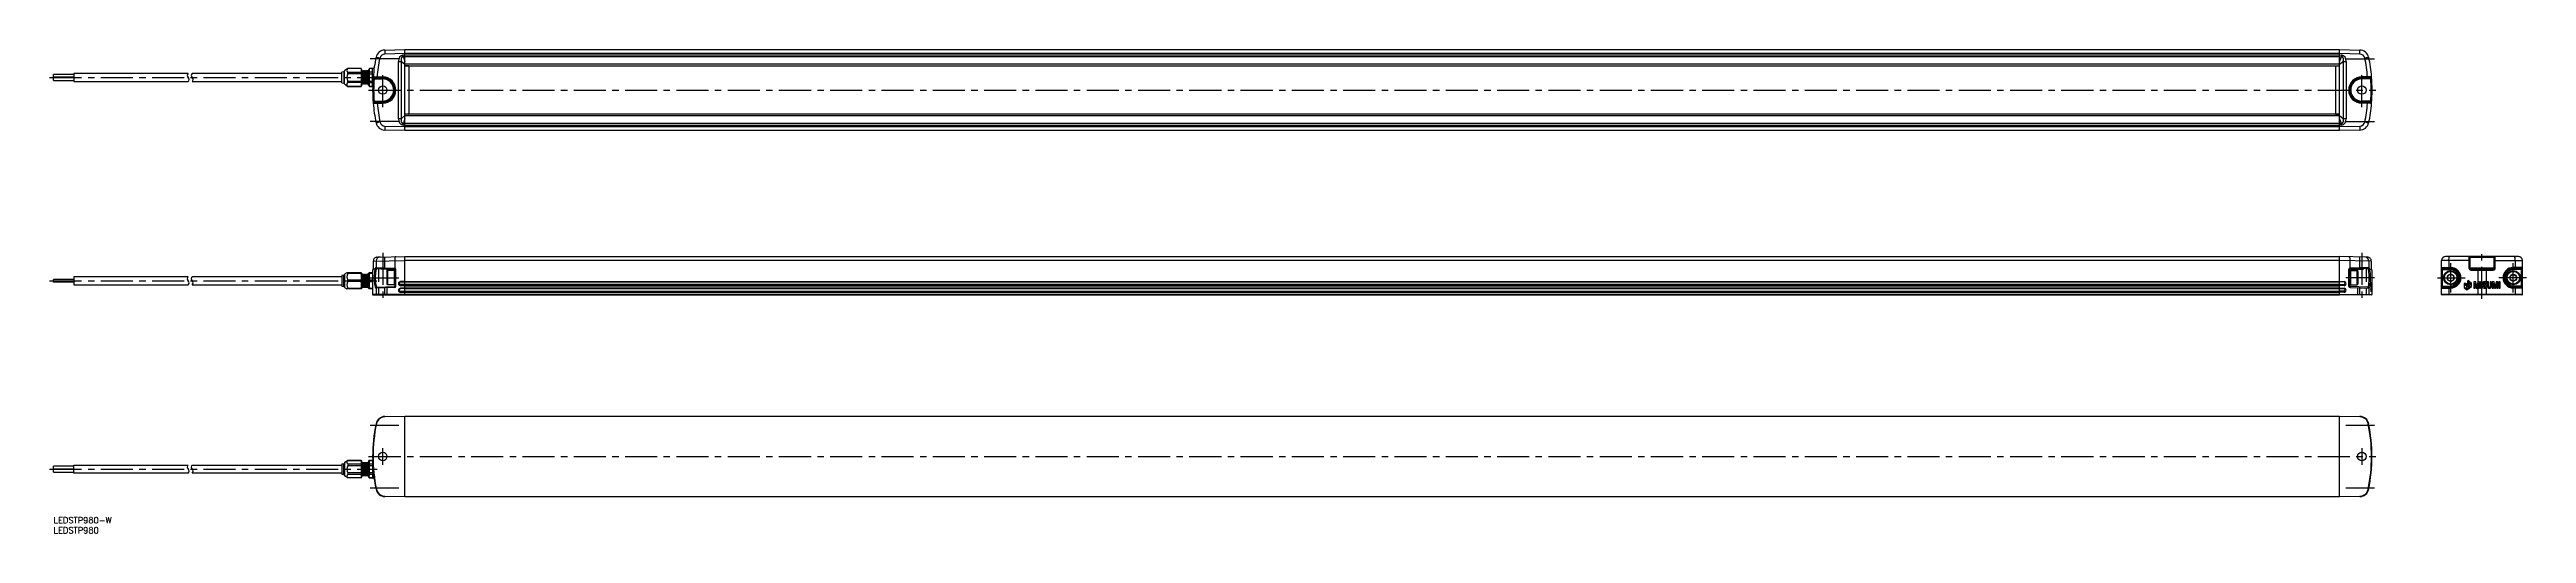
# Model space of a CAD drawing. Extents: x -2 to 1225, y -8 to 231.
import ezdxf

# ---------------------------------------------------------------- set-up
doc = ezdxf.new("R2010")
doc.units = 0
doc.header["$LTSCALE"] = 0.5
doc.linetypes.add('CENTER', pattern=[50.8, 31.75, -6.35, 6.35, -6.35])
doc.linetypes.add('DASHED', pattern=[19.05, 12.7, -6.35])
for name, color, linetype in [('MSM_CENTER', 1, 'CENTER'), ('MSM_CONTINUOUS', 7, 'CONTINUOUS'), ('MSM_DASHED', 4, 'DASHED'), ('MSM_NARROW', 5, 'CONTINUOUS'), ('MSM_PART_NUMBER', 7, 'CONTINUOUS')]:
    doc.layers.add(name, color=color, linetype=linetype)
doc.styles.get("Standard").update_dxf_attribs({"font": 'txt.shx', "height": 3, "bigfont": 'bigfont.shx'})

# ---------------------------------------------------------------- blocks, each defined once
blk = doc.blocks.new('*U32')
at = {"layer": 'MSM_PART_NUMBER'}
blk.add_text('LEDSTP980-W', height=3, dxfattribs=at).set_placement((0, -3))
blk = doc.blocks.new('*U33')
at = {"layer": 'MSM_PART_NUMBER'}
blk.add_text('LEDSTP980', height=3, dxfattribs=at).set_placement((0, -8))

msp = doc.modelspace()

# ---------------------------------------------------------------- linework, layer by layer
at = {"layer": 'MSM_CENTER', "color": 1, "linetype": 'CENTER'}
for p, q in [((171, 226.7), (156.8, 226.7)), ((1135, 226.7), (1149.3, 226.7)), ((-2, 217.4), (160.3, 217.4)), ((156, 211.2), (1150, 211.2)), ((163, 202.7), (163, 219.7)), ((1143, 202.7), (1143, 219.7)), ((171, 195.7), (156.8, 195.7)), ((1135, 195.7), (1149.3, 195.7)), ((163, 130.7), (163, 107.9)), ((1143, 130.7), (1143, 107.9)), ((1187, 111.1), (1187, 125.6)), ((1202.5, 107.9), (1202.5, 130.9)), ((1218, 111.1), (1218, 125.6)), ((-2, 116.9), (160, 116.9)), ((156.8, 118.4), (171, 118.4)), ((1149.3, 118.4), (1135, 118.4)), ((1180.5, 118.4), (1194.2, 118.4)), ((1224.5, 118.4), (1210.8, 118.4)), ((1224.5, 118.4), (1210.8, 118.4)), ((156.8, 45.5), (171, 45.5)), ((1135, 45.5), (1149.3, 45.5)), ((156, 30), (1150, 30)), ((163, 25.9), (163, 34.1)), ((1143, 34.1), (1143, 25.9)), ((-2, 23.7), (160.3, 23.7)), ((156.8, 14.5), (171, 14.5)), ((1135, 14.5), (1149.3, 14.5))]:
    msp.add_line(p, q, dxfattribs=at)
at = {"layer": 'MSM_CONTINUOUS', "linetype": 'CONTINUOUS'}
for p, q in [((145.7, 221.8), (144.1, 220.7)), ((152.3, 221.8), (145.7, 221.8)), ((152.3, 221.8), (145.7, 221.8)), ((145.7, 221.8), (145.7, 221.8)), ((152.3, 221.8), (152.3, 221.8)), ((152.6, 221.1), (152.3, 221.8)), ((152.6, 221.1), (152.6, 213.7)), ((152.8, 220.5), (152.6, 220.8)), ((153.1, 220.8), (152.9, 220.5)), ((153.3, 220.5), (153.1, 220.8)), ((153.6, 220.8), (153.4, 220.5)), ((153.8, 220.5), (153.6, 220.8)), ((154.1, 220.8), (153.9, 220.5)), ((154.3, 220.5), (154.1, 220.8)), ((154.6, 220.8), (154.4, 220.5)), ((154.8, 220.5), (154.6, 220.8)), ((155.1, 220.8), (154.9, 220.5)), ((155.3, 220.5), (155.1, 220.8)), ((155.6, 220.8), (155.4, 220.5)), ((155.8, 220.5), (155.6, 220.8)), ((156.5, 221.8), (156, 221.1)), ((156, 213.7), (156, 221.1)), ((158, 221.8), (156.5, 221.8)), ((158.6, 221.9), (158.2, 221.9)), ((164, 231), (174, 231.2)), ((174, 229.2), (164, 229)), ((170.8, 197), (170.8, 225.4)), ((170.8, 225.4), (172.2, 225.4)), ((172.2, 225.4), (172.2, 197)), ((174, 223.8), (172.2, 225.4)), ((173.1, 228.5), (174, 228.6)), ((174, 227.8), (173.2, 227.7)), ((173.2, 227.7), (174, 225.2)), ((174, 231.2), (1132, 231.2)), ((1132, 229.2), (174, 229.2)), ((174, 228.6), (1132, 228.6)), ((174, 227.8), (1132, 227.8)), ((1132, 224), (174, 224)), ((174, 223.2), (1132, 223.2)), ((175.8, 223.2), (174.1, 223.2)), ((174.5, 223.2), (174.5, 223.2)), ((176, 199.4), (176, 223)), ((1130, 223), (1130, 199.4)), ((1130.2, 223.2), (1131.9, 223.2)), ((1131.5, 223.2), (1131.5, 223.2)), ((1132, 231.2), (1142, 231)), ((1142, 229), (1132, 229.2)), ((1132, 228.6), (1132.9, 228.5)), ((1132, 227.8), (1132.9, 227.7)), ((1132, 225.2), (1132.9, 227.7)), ((1133.9, 225.4), (1132, 223.8)), ((1133.9, 197), (1133.9, 225.4)), ((1133.9, 225.4), (1135.2, 225.4)), ((1135.2, 225.4), (1135.2, 197)), ((0, 217.5), (0, 218.9)), ((0, 217.4), (10, 217.4)), ((0, 216), (0, 217.4)), ((0, 216), (10, 216)), ((10, 219.4), (10, 215.4)), ((66.7, 219.4), (10, 219.4)), ((10, 215.4), (66.7, 215.4)), ((142.7, 219.4), (68.7, 219.4)), ((68.7, 215.4), (142.7, 215.4)), ((143.7, 220.2), (142.7, 220)), ((142.7, 214.8), (142.7, 220)), ((142.7, 214.8), (143.7, 214.6)), ((143.7, 220.2), (143.7, 214.6)), ((144.1, 220.2), (143.7, 220.2)), ((143.7, 214.6), (144.1, 214.6)), ((144.1, 214.2), (144.1, 220.7)), ((144.1, 214.2), (145.7, 213)), ((145.7, 220), (152.3, 220)), ((145.7, 219.3), (145.7, 220)), ((152.3, 219.3), (145.7, 219.3)), ((145.7, 215.6), (152.3, 215.6)), ((145.7, 214.9), (145.7, 215.6)), ((152.3, 214.9), (145.7, 214.9)), ((145.7, 213.1), (152.3, 213.1)), ((145.7, 213), (145.7, 213.1)), ((145.7, 213), (152.3, 213)), ((152.3, 213), (152.6, 213.7)), ((152.3, 213), (152.3, 213.1)), ((152.6, 214.1), (152.8, 214.4)), ((152.8, 220.5), (152.8, 214.4)), ((152.9, 220.5), (152.8, 220.5)), ((152.8, 214.4), (152.9, 214.4)), ((152.9, 220.5), (152.9, 214.4)), ((152.9, 214.4), (153.1, 214.1)), ((153.1, 214.1), (153.3, 214.4)), ((153.3, 220.5), (153.3, 214.4)), ((153.4, 220.5), (153.3, 220.5)), ((153.3, 214.4), (153.4, 214.4)), ((153.4, 220.5), (153.4, 214.4)), ((153.4, 214.4), (153.6, 214.1)), ((153.6, 214.1), (153.8, 214.4)), ((153.8, 220.5), (153.8, 214.4)), ((153.9, 220.5), (153.8, 220.5)), ((153.8, 214.4), (153.9, 214.4)), ((153.9, 220.5), (153.9, 214.4)), ((153.9, 214.4), (154.1, 214.1)), ((154.1, 214.1), (154.3, 214.4)), ((154.3, 220.5), (154.3, 214.4)), ((154.4, 220.5), (154.3, 220.5)), ((154.3, 214.4), (154.4, 214.4)), ((154.4, 220.5), (154.4, 214.4)), ((154.4, 214.4), (154.6, 214.1)), ((154.6, 214.1), (154.8, 214.4)), ((154.8, 214.4), (154.8, 220.5)), ((154.9, 220.5), (154.8, 220.5)), ((154.8, 214.4), (154.9, 214.4)), ((154.9, 214.4), (154.9, 220.5)), ((154.9, 214.4), (155.1, 214.1)), ((155.1, 214.1), (155.3, 214.4)), ((155.3, 214.4), (155.3, 220.5)), ((155.4, 220.5), (155.3, 220.5)), ((155.3, 214.4), (155.4, 214.4)), ((155.4, 214.4), (155.4, 220.5)), ((155.4, 214.4), (155.6, 214.1)), ((155.6, 214.1), (155.8, 214.4)), ((155.8, 214.4), (155.8, 220.5)), ((155.9, 220.5), (155.8, 220.5)), ((155.8, 214.4), (155.9, 214.4)), ((155.9, 214.4), (155.9, 220.5)), ((156, 213.7), (156.5, 213)), ((156.5, 213.1), (158, 213.1)), ((156.5, 213), (158, 213)), ((172.2, 197), (170.8, 197)), ((172.2, 197), (174, 198.6)), ((174, 197.2), (173.2, 194.7)), ((1132, 199.2), (174, 199.2)), ((1132, 198.4), (174, 198.4)), ((175.8, 199.2), (174.1, 199.2)), ((174.5, 199.2), (174.5, 199.2)), ((1130.2, 199.2), (1131.9, 199.2)), ((1131.5, 199.2), (1131.5, 199.2)), ((1132, 198.6), (1133.9, 197)), ((1132.9, 194.7), (1132, 197.2)), ((1135.2, 197), (1133.9, 197)), ((164, 193.4), (174, 193.2)), ((174, 191.2), (164, 191.4)), ((174, 193.8), (173.1, 193.9)), ((174, 194.6), (173.2, 194.7)), ((174, 193.2), (1132, 193.2)), ((1132, 191.2), (174, 191.2)), ((1132, 194.6), (1132.9, 194.7)), ((1132.9, 193.9), (1132, 193.8)), ((1132, 193.2), (1142, 193.4)), ((1142, 191.4), (1132, 191.2)), ((158.3, 126.6), (158.3, 122.8)), ((159.7, 126.7), (159.7, 123.4)), ((159.7, 123.4), (159.7, 123.4)), ((160.2, 122.9), (160.1, 122.9)), ((164, 122.8), (164, 128.7)), ((1142, 122.8), (1142, 128.7)), ((1145.9, 122.9), (1145.9, 122.9)), ((1146.4, 126.7), (1146.4, 123.4)), ((1146.4, 123.4), (1146.4, 123.4)), ((1147.7, 126.6), (1147.7, 122.8)), ((1196.5, 126.9), (1182.5, 126.9)), ((1182.5, 110.1), (1182.5, 126.9)), ((1183, 113.8), (1183, 122.9)), ((1220.5, 128.9), (1184.5, 128.9)), ((1186.1, 127.5), (1186.2, 128)), ((1186.1, 126.9), (1186.1, 127.5)), ((1186.1, 126.9), (1186.1, 123.4)), ((1186.1, 123.4), (1186.1, 123.2)), ((1186.1, 123.2), (1186.2, 123)), ((1186.2, 128), (1186.3, 128.5)), ((1186.2, 123), (1186.2, 122.9)), ((1186.3, 128.5), (1186.4, 128.8)), ((1186.4, 128.8), (1186.5, 128.9)), ((1186.9, 123.4), (1186.9, 123.1)), ((1187, 122.4), (1187, 122.9)), ((1196, 128.9), (1196, 123.2)), ((1209.1, 123.2), (1196, 123.2)), ((1208.5, 128.4), (1196.5, 128.4)), ((1196.5, 128.4), (1196.5, 123.2)), ((1208, 122.7), (1197, 122.7)), ((1197, 122.7), (1197, 122.2)), ((1208, 122.7), (1208.1, 122.2)), ((1208.5, 123.2), (1208.5, 128.4)), ((1208.5, 126.9), (1222.5, 126.9)), ((1209.1, 123.2), (1209.1, 128.9)), ((1218, 122.4), (1218, 122.9)), ((1218.1, 123.4), (1218.1, 123.1)), ((1218.7, 128.8), (1218.5, 128.9)), ((1218.8, 128.5), (1218.7, 128.8)), ((1218.9, 128), (1218.8, 128.5)), ((1218.9, 123), (1218.8, 122.9)), ((1218.9, 127.5), (1218.9, 128)), ((1218.9, 126.9), (1218.9, 127.5)), ((1218.9, 126.9), (1218.9, 123.4)), ((1218.9, 123.4), (1218.9, 123.2)), ((1218.9, 123.2), (1218.9, 123)), ((1222, 113.8), (1222, 122.9)), ((1222.5, 110.1), (1222.5, 126.9)), ((0, 116.2), (0, 117.6)), ((10, 118.9), (10, 114.9)), ((66.7, 118.9), (10, 118.9)), ((10, 114.9), (66.7, 114.9)), ((142.7, 118.9), (68.7, 118.9)), ((68.7, 114.9), (142.7, 114.9)), ((143.7, 119.7), (142.7, 119.5)), ((142.7, 119.5), (142.7, 114.3)), ((142.7, 114.3), (143.7, 114.1)), ((144.1, 119.7), (143.7, 119.7)), ((143.7, 114.1), (143.7, 119.7)), ((143.7, 114.1), (144.1, 114.1)), ((145.2, 120.9), (144.1, 120.1)), ((144.1, 120.1), (144.1, 113.6)), ((144.1, 113.6), (145.2, 112.9)), ((152.3, 112.9), (145.2, 112.9)), ((145.7, 120.5), (145.7, 120.9)), ((152.3, 120.5), (145.7, 120.5)), ((145.7, 117.3), (152.3, 117.3)), ((145.7, 116.5), (145.7, 117.3)), ((152.3, 116.5), (145.7, 116.5)), ((145.7, 113.3), (152.3, 113.3)), ((145.7, 112.9), (145.7, 113.3)), ((152.3, 120.5), (152.3, 120.9)), ((152.3, 116.5), (152.3, 117.3)), ((152.3, 112.9), (152.3, 113.3)), ((152.3, 112.9), (152.6, 113.2)), ((152.6, 120.6), (152.6, 113.2)), ((152.8, 120), (152.6, 120.2)), ((152.6, 113.5), (152.8, 113.8)), ((152.8, 120), (152.8, 113.8)), ((152.9, 120), (152.8, 120)), ((152.8, 113.8), (152.9, 113.8)), ((153.1, 120.2), (152.9, 120)), ((152.9, 120), (152.9, 113.8)), ((152.9, 113.8), (153.1, 113.5)), ((153.3, 120), (153.1, 120.2)), ((153.1, 113.5), (153.3, 113.8)), ((153.3, 120), (153.3, 113.8)), ((153.4, 120), (153.3, 120)), ((153.3, 113.8), (153.4, 113.8)), ((153.6, 120.2), (153.4, 120)), ((153.4, 120), (153.4, 113.8)), ((153.4, 113.8), (153.6, 113.5)), ((153.8, 120), (153.6, 120.2)), ((153.6, 113.5), (153.8, 113.8)), ((153.8, 120), (153.8, 113.8)), ((153.9, 120), (153.8, 120)), ((153.8, 113.8), (153.9, 113.8)), ((154.1, 120.2), (153.9, 120)), ((153.9, 120), (153.9, 113.8)), ((153.9, 113.8), (154.1, 113.5)), ((154.3, 120), (154.1, 120.2)), ((154.1, 113.5), (154.3, 113.8)), ((154.3, 120), (154.3, 113.8)), ((154.4, 120), (154.3, 120)), ((154.3, 113.8), (154.4, 113.8)), ((154.6, 120.2), (154.4, 120)), ((154.4, 120), (154.4, 113.8)), ((154.4, 113.8), (154.6, 113.5)), ((154.8, 120), (154.6, 120.2)), ((154.6, 113.5), (154.8, 113.8)), ((154.8, 113.8), (154.8, 120)), ((154.9, 120), (154.8, 120)), ((154.8, 113.8), (154.9, 113.8)), ((155.1, 120.2), (154.9, 120)), ((154.9, 113.8), (154.9, 120)), ((154.9, 113.8), (155.1, 113.5)), ((155.3, 120), (155.1, 120.2)), ((155.1, 113.5), (155.3, 113.8)), ((155.3, 113.8), (155.3, 120)), ((155.4, 120), (155.3, 120)), ((155.3, 113.8), (155.4, 113.8)), ((155.6, 120.2), (155.4, 120)), ((155.4, 113.8), (155.4, 120)), ((155.4, 113.8), (155.6, 113.5)), ((155.8, 120), (155.6, 120.2)), ((155.6, 113.5), (155.8, 113.8)), ((155.8, 113.8), (155.8, 120)), ((155.9, 120), (155.8, 120)), ((155.8, 113.8), (155.9, 113.8)), ((155.9, 113.8), (155.9, 120)), ((156, 113.2), (156, 120.6)), ((158, 120.9), (156.2, 120.9)), ((158, 112.9), (156.2, 112.9)), ((156.5, 120.9), (156.5, 120.5)), ((158, 120.5), (156.5, 120.5)), ((156.5, 117.3), (158, 117.3)), ((156.5, 116.5), (156.5, 117.3)), ((156.5, 112.9), (156.5, 113.3)), ((158.3, 122.2), (158, 122.2)), ((159.7, 113.3), (159.7, 110.1)), ((159.7, 113.3), (159.7, 113.3)), ((160.2, 113.8), (160.1, 113.8)), ((164, 110.1), (164, 113.9)), ((165, 121.5), (165.4, 121.9)), ((165, 121.5), (165, 115.3)), ((165.4, 114.9), (165, 115.3)), ((165.4, 121.9), (165.4, 114.9)), ((168.6, 121.9), (165.4, 121.9)), ((168.6, 114.9), (165.4, 114.9)), ((168.6, 121.9), (168.6, 114.9)), ((169, 121.5), (168.6, 121.9)), ((168.6, 114.9), (169, 115.3)), ((169, 122.4), (169, 114.3)), ((169.5, 122.4), (169, 122.4)), ((169.5, 114.3), (169, 114.3)), ((169.5, 114.3), (169.5, 122.4)), ((174, 116.6), (171.8, 116.5)), ((171.8, 116.3), (174, 116.4)), ((171.8, 116.3), (171.8, 116.3)), ((171.8, 116.3), (174, 116.3)), ((174, 115), (171.8, 115)), ((171.8, 114.7), (174, 114.6)), ((171.8, 114.5), (174, 114.4)), ((174, 113.3), (171.8, 113.3)), ((174, 113.1), (171.8, 113.1)), ((174, 113), (171.8, 112.9)), ((171.8, 111.7), (174, 111.7)), ((171.8, 111.4), (174, 111.4)), ((171.8, 111.2), (174, 111.2)), ((1132, 116.6), (1134.2, 116.5)), ((1134.2, 116.3), (1132, 116.4)), ((1134.2, 116.3), (1132, 116.3)), ((1132, 115), (1134.2, 115)), ((1134.2, 114.7), (1132, 114.6)), ((1134.2, 114.5), (1132, 114.4)), ((1132, 113.3), (1134.2, 113.3)), ((1132, 113.1), (1134.2, 113.1)), ((1132, 113), (1134.2, 112.9)), ((1134.2, 111.7), (1132, 111.7)), ((1134.2, 111.4), (1132, 111.4)), ((1134.2, 111.2), (1132, 111.2)), ((1134.2, 116.3), (1134.2, 116.3)), ((1136.5, 114.3), (1136.5, 122.4)), ((1136.5, 122.4), (1137, 122.4)), ((1136.5, 114.3), (1137, 114.3)), ((1137, 122.4), (1137, 114.3)), ((1137, 121.5), (1137.4, 121.9)), ((1137.4, 114.9), (1137, 115.3)), ((1137.4, 121.9), (1137.4, 114.9)), ((1137.4, 121.9), (1140.6, 121.9)), ((1137.4, 114.9), (1140.6, 114.9)), ((1141, 121.5), (1140.6, 121.9)), ((1140.6, 121.9), (1140.6, 114.9)), ((1140.6, 114.9), (1141, 115.3)), ((1141, 121.5), (1141, 115.3)), ((1142, 110.1), (1142, 113.9)), ((1145.9, 113.8), (1145.9, 113.8)), ((1146.4, 113.3), (1146.4, 113.3)), ((1146.4, 113.3), (1146.4, 110.1)), ((1147.5, 114.5), (1147.6, 114.9)), ((1147.6, 114.6), (1147.5, 114.5)), ((1147.6, 114.6), (1147.5, 114.6)), ((1147.5, 114.5), (1147.5, 112.8)), ((1147.5, 114.5), (1147.7, 113.5)), ((1147.5, 114.5), (1147.5, 114.5)), ((1147.5, 114.3), (1147.5, 112.9)), ((1147.5, 114.3), (1147.7, 113.3)), ((1147.5, 114.3), (1147.5, 114.3)), ((1147.5, 112.9), (1147.5, 112.9)), ((1147.7, 111.9), (1147.5, 112.9)), ((1147.5, 112.8), (1147.7, 111.5)), ((1147.6, 114.9), (1147.7, 114.3)), ((1147.6, 114.3), (1147.6, 114.6)), ((1147.7, 114.3), (1147.6, 114.3)), ((1147.6, 114.3), (1147.7, 114.3)), ((1147.6, 113.5), (1147.7, 113.5)), ((1147.6, 111.9), (1147.7, 111.9)), ((1147.6, 111.9), (1147.7, 111.9)), ((1147.8, 115), (1147.7, 116.2)), ((1147.7, 116.2), (1147.7, 115.9)), ((1147.8, 115), (1147.7, 116)), ((1147.7, 116), (1147.7, 115.8)), ((1147.7, 116), (1147.7, 116)), ((1147.7, 115.9), (1147.7, 114.3)), ((1147.7, 115.8), (1147.8, 114.4)), ((1147.7, 115.8), (1147.7, 115.8)), ((1147.7, 115.4), (1147.8, 114.2)), ((1147.7, 115.4), (1147.7, 115.4)), ((1147.7, 115.4), (1147.7, 114.3)), ((1147.7, 114.3), (1147.8, 114.1)), ((1147.7, 114.1), (1147.7, 114.3)), ((1147.7, 114.3), (1147.7, 114.3)), ((1147.7, 114), (1147.7, 114.1)), ((1147.7, 114.1), (1147.8, 114.1)), ((1147.7, 114), (1147.7, 113.8)), ((1147.7, 112.4), (1147.7, 113.8)), ((1147.7, 113.3), (1147.7, 113.8)), ((1147.7, 113.5), (1147.7, 113.8)), ((1147.7, 113.8), (1147.7, 113.8)), ((1147.7, 113.3), (1147.7, 111.9)), ((1147.7, 111.9), (1147.7, 113.3)), ((1147.7, 113.3), (1147.7, 113.3)), ((1147.7, 113.2), (1147.8, 113.2)), ((1147.7, 113), (1147.8, 113)), ((1147.7, 112.8), (1147.8, 112.8)), ((1147.7, 112.4), (1147.7, 111.9)), ((1147.7, 111.5), (1147.8, 112.3)), ((1147.7, 112.3), (1147.8, 112.3)), ((1147.8, 122.2), (1148, 122.2)), ((1147.8, 115), (1147.8, 114.9)), ((1147.8, 115), (1147.8, 115)), ((1147.8, 113.2), (1147.8, 115)), ((1147.8, 114.4), (1147.8, 114.9)), ((1147.8, 114.7), (1147.8, 114.2)), ((1147.8, 113.3), (1147.8, 114.7)), ((1147.8, 114.7), (1147.8, 114.7)), ((1147.8, 114.4), (1147.8, 114.4)), ((1147.8, 114.2), (1147.8, 112.8)), ((1147.8, 114.2), (1147.8, 114.2)), ((1147.8, 113), (1147.8, 114.2)), ((1147.8, 114.1), (1147.8, 113.2)), ((1147.8, 113.2), (1147.8, 113.3)), ((1147.8, 112.8), (1147.8, 113.2)), ((1147.8, 112.5), (1147.8, 113.2)), ((1147.8, 113.2), (1147.8, 113)), ((1147.8, 113.2), (1147.8, 113.2)), ((1147.8, 112.8), (1147.8, 112.8)), ((1147.8, 112.8), (1147.8, 112.5)), ((1147.8, 112.8), (1147.8, 112.3)), ((1147.9, 115.6), (1147.9, 112.4)), ((1148, 115.6), (1147.9, 115.6)), ((1147.9, 112.4), (1147.9, 114.9)), ((1148, 113.3), (1147.9, 114.9)), ((1147.9, 114.9), (1147.9, 114.9)), ((1147.9, 112.4), (1147.9, 112.4)), ((1148, 112.4), (1148, 115.6)), ((1148, 115), (1148, 115.6)), ((1148, 115.6), (1148, 113.3)), ((1148, 115.6), (1148, 115.6)), ((1148, 114.9), (1148, 115.6)), ((1148, 115.6), (1148, 114.9)), ((1148, 115.6), (1148, 115.6)), ((1148, 115), (1148, 112.4)), ((1148, 115), (1148, 112.4)), ((1148, 113.3), (1148, 115)), ((1148, 115), (1148, 115)), ((1148, 114.9), (1148, 114.9)), ((1148, 112.4), (1148, 114.6)), ((1148, 114.6), (1148, 112.4)), ((1148, 114.6), (1148, 114.6)), ((1148, 112.4), (1148, 113.3)), ((1148, 113.3), (1148, 113.3)), ((1148, 112.4), (1148, 112.4)), ((1148, 112.4), (1148, 112.4)), ((1148, 112.4), (1148, 112.4)), ((1187, 120.1), (1185.5, 119.2)), ((1185.5, 119.2), (1185.5, 117.5)), ((1185.5, 117.5), (1187, 116.6)), ((1186.1, 113.6), (1186.2, 113.7)), ((1186.1, 113.3), (1186.1, 113.6)), ((1186.1, 113.3), (1186.1, 110.1)), ((1186.2, 113.7), (1186.2, 113.8)), ((1186.9, 113.3), (1186.9, 113.6)), ((1188.5, 119.2), (1187, 120.1)), ((1187, 116.6), (1188.5, 117.5)), ((1187, 114.3), (1187, 113.8)), ((1188.5, 117.5), (1188.5, 119.2)), ((1194, 115.7), (1193.6, 115.4)), ((1193.6, 115.4), (1193.6, 113.6)), ((1193.6, 113.6), (1195, 112.4)), ((1193.8, 115.4), (1194, 115.5)), ((1195.1, 114.3), (1193.8, 115.4)), ((1193.8, 113.7), (1193.8, 115.2)), ((1193.8, 115.2), (1194.9, 114.2)), ((1194.9, 112.7), (1193.8, 113.7)), ((1195.3, 115.2), (1194, 115.7)), ((1194, 115.5), (1195.8, 114.8)), ((1194.9, 114.2), (1194.9, 112.7)), ((1195, 112.4), (1196.1, 113.2)), ((1195.8, 114.8), (1195.1, 114.3)), ((1195.1, 114.1), (1195.9, 114.7)), ((1195.1, 112.7), (1195.1, 114.1)), ((1195.9, 113.3), (1195.1, 112.7)), ((1195.8, 117.1), (1195.3, 116.7)), ((1195.3, 116.7), (1195.3, 115.2)), ((1195.5, 116.3), (1196.2, 115.1)), ((1195.5, 115.1), (1195.5, 116.3)), ((1196.1, 114.9), (1195.5, 115.1)), ((1195.6, 116.7), (1195.8, 116.8)), ((1196.3, 115.3), (1195.6, 116.7)), ((1197.3, 115.8), (1195.8, 117.1)), ((1195.8, 116.8), (1197.1, 115.8)), ((1195.9, 114.7), (1195.9, 113.3)), ((1196.1, 114.1), (1196.1, 114.9)), ((1196.2, 113.9), (1196.1, 114.1)), ((1196.1, 113.2), (1196.1, 113.7)), ((1196.1, 113.7), (1196.2, 113.3)), ((1196.2, 115.1), (1196.2, 113.9)), ((1196.2, 113.3), (1197.3, 114.1)), ((1197.1, 115.8), (1196.3, 115.3)), ((1196.4, 115.1), (1197.1, 115.6)), ((1196.4, 113.6), (1196.4, 115.1)), ((1197.1, 114.2), (1196.4, 113.6)), ((1197, 122.2), (1208.1, 122.2)), ((1197.1, 115.6), (1197.1, 114.2)), ((1197.3, 114.1), (1197.3, 115.8)), ((1199.4, 116.4), (1198.5, 116.4)), ((1198.5, 116.4), (1198.5, 113.3)), ((1198.5, 113.3), (1199.1, 113.3)), ((1199.1, 115.8), (1199.7, 113.3)), ((1199.1, 113.3), (1199.1, 115.8)), ((1199.9, 114.2), (1199.4, 116.4)), ((1199.7, 113.3), (1200.1, 113.3)), ((1200.4, 116.4), (1199.9, 114.2)), ((1200.1, 113.3), (1200.7, 115.8)), ((1201.3, 116.4), (1200.4, 116.4)), ((1200.7, 115.8), (1200.7, 113.3)), ((1200.7, 113.3), (1201.3, 113.3)), ((1201.3, 113.3), (1201.3, 116.4)), ((1202.4, 116.4), (1201.8, 116.4)), ((1201.8, 116.4), (1201.8, 115.8)), ((1201.8, 115.8), (1202.4, 115.8)), ((1202.4, 115.5), (1201.8, 115.5)), ((1201.8, 115.5), (1201.8, 113.3)), ((1201.8, 113.3), (1202.4, 113.3)), ((1202.4, 115.8), (1202.4, 116.4)), ((1202.4, 113.3), (1202.4, 115.5)), ((1203.4, 114.3), (1202.7, 114.3)), ((1202.7, 114.3), (1202.7, 113.9)), ((1203.4, 114.1), (1203.4, 114.3)), ((1204.5, 114.9), (1203.7, 115.2)), ((1204, 116), (1203.8, 116)), ((1204.1, 115.6), (1204.1, 115.8)), ((1204.1, 115.6), (1204.7, 115.6)), ((1204.7, 115.6), (1204.7, 115.8)), ((1205.8, 116.4), (1205.1, 116.4)), ((1205.1, 116.4), (1205.1, 114.2)), ((1205.8, 114.1), (1205.8, 116.4)), ((1207.1, 116.4), (1206.5, 116.4)), ((1206.5, 116.4), (1206.5, 114.1)), ((1207.1, 114.2), (1207.1, 116.4)), ((1207.6, 116.4), (1207.6, 113.3)), ((1208.5, 116.4), (1207.6, 116.4)), ((1207.6, 113.3), (1208.2, 113.3)), ((1208.2, 113.3), (1208.2, 115.8)), ((1208.2, 115.8), (1208.7, 113.3)), ((1209, 114.2), (1208.5, 116.4)), ((1208.7, 113.3), (1209.2, 113.3)), ((1209.5, 116.4), (1209, 114.2)), ((1209.2, 113.3), (1209.8, 115.8)), ((1210.4, 116.4), (1209.5, 116.4)), ((1209.8, 113.3), (1209.8, 115.8)), ((1209.8, 113.3), (1210.4, 113.3)), ((1210.4, 113.3), (1210.4, 116.4)), ((1211.5, 116.4), (1210.8, 116.4)), ((1210.8, 116.4), (1210.8, 115.8)), ((1210.8, 115.8), (1211.5, 115.8)), ((1211.5, 115.5), (1210.8, 115.5)), ((1210.8, 115.5), (1210.8, 113.3)), ((1210.8, 113.3), (1211.5, 113.3)), ((1211.5, 115.8), (1211.5, 116.4)), ((1211.5, 113.3), (1211.5, 115.5)), ((1216.5, 119.2), (1218, 120.1)), ((1216.5, 117.5), (1216.5, 119.2)), ((1218, 116.6), (1216.5, 117.5)), ((1218, 120.1), (1219.5, 119.2)), ((1219.5, 117.5), (1218, 116.6)), ((1218, 114.3), (1218, 113.8)), ((1218.1, 113.3), (1218.1, 113.6)), ((1218.9, 113.7), (1218.8, 113.8)), ((1218.9, 113.6), (1218.9, 113.7)), ((1218.9, 113.3), (1218.9, 113.6)), ((1218.9, 113.3), (1218.9, 110.1)), ((1219.5, 119.2), (1219.5, 117.5)), ((1222.5, 110.1), (1182.5, 110.1)), ((1222.3, 109.9), (1182.7, 109.9)), ((1186.1, 110), (1186.1, 110.1)), ((1186.1, 109.9), (1186.1, 110)), ((1186.1, 109.9), (1186.1, 109.9)), ((1218.9, 110), (1218.9, 110.1)), ((1218.9, 109.9), (1218.9, 110)), ((1218.9, 109.9), (1218.9, 109.9)), ((164, 49.8), (174, 50)), ((174, 49.8), (164, 49.6)), ((174, 50), (1132, 50)), ((174, 10), (174, 50)), ((1132, 49.8), (174, 49.8)), ((1132, 10), (1132, 50)), ((1132, 50), (1142, 49.8)), ((1142, 49.6), (1132, 49.8)), ((1142, 49.8), (1142, 49.6)), ((159.7, 46.2), (159.9, 46.2)), ((1146.4, 46.2), (1146.2, 46.2)), ((0, 23.8), (0, 25.2)), ((10, 25.8), (66.7, 25.8)), ((10, 21.8), (10, 25.8)), ((68.7, 25.8), (142.7, 25.8)), ((142.7, 26.4), (143.7, 26.6)), ((142.7, 26.4), (142.7, 21.2)), ((143.7, 21), (143.7, 26.6)), ((143.7, 26.6), (144.1, 26.6)), ((144.1, 27), (145.7, 28.2)), ((144.1, 27), (144.1, 20.5)), ((145.7, 28.2), (152.3, 28.2)), ((145.7, 28.2), (145.7, 28.1)), ((145.7, 28.1), (152.3, 28.1)), ((152.3, 26.3), (145.7, 26.3)), ((145.7, 26.3), (145.7, 25.6)), ((145.7, 25.6), (152.3, 25.6)), ((152.3, 28.2), (152.6, 27.5)), ((152.3, 28.2), (152.3, 28.1)), ((152.6, 20.1), (152.6, 27.5)), ((152.6, 27.1), (152.8, 26.8)), ((152.8, 20.7), (152.8, 26.8)), ((152.8, 26.8), (152.9, 26.8)), ((152.9, 26.8), (153.1, 27.1)), ((152.9, 20.7), (152.9, 26.8)), ((153.1, 27.1), (153.3, 26.8)), ((153.3, 20.7), (153.3, 26.8)), ((153.3, 26.8), (153.4, 26.8)), ((153.4, 26.8), (153.6, 27.1)), ((153.4, 20.7), (153.4, 26.8)), ((153.6, 27.1), (153.8, 26.8)), ((153.8, 20.7), (153.8, 26.8)), ((153.8, 26.8), (153.9, 26.8)), ((153.9, 26.8), (154.1, 27.1)), ((153.9, 20.7), (153.9, 26.8)), ((154.1, 27.1), (154.3, 26.8)), ((154.3, 20.7), (154.3, 26.8)), ((154.3, 26.8), (154.4, 26.8)), ((154.4, 26.8), (154.6, 27.1)), ((154.4, 20.7), (154.4, 26.8)), ((154.6, 27.1), (154.8, 26.8)), ((154.8, 26.8), (154.8, 20.7)), ((154.8, 26.8), (154.9, 26.8)), ((154.9, 26.8), (155.1, 27.1)), ((154.9, 26.8), (154.9, 20.7)), ((155.1, 27.1), (155.3, 26.8)), ((155.3, 26.8), (155.3, 20.7)), ((155.3, 26.8), (155.4, 26.8)), ((155.4, 26.8), (155.6, 27.1)), ((155.4, 26.8), (155.4, 20.7)), ((155.6, 27.1), (155.8, 26.8)), ((155.8, 26.8), (155.8, 20.7)), ((155.8, 26.8), (155.9, 26.8)), ((155.9, 26.8), (155.9, 20.7)), ((156, 27.5), (156.5, 28.2)), ((156, 27.5), (156, 20.1)), ((156.5, 28.2), (158, 28.2)), ((156.5, 28.2), (156.5, 28.1)), ((156.5, 28.1), (158, 28.1)), ((156.5, 25.6), (156.5, 26.3)), ((158, 26.3), (156.5, 26.3)), ((156.5, 25.6), (158, 25.6)), ((0, 23.7), (10, 23.7)), ((0, 22.3), (0, 23.7)), ((0, 22.3), (10, 22.3)), ((66.7, 21.8), (10, 21.8)), ((142.7, 21.8), (68.7, 21.8)), ((143.7, 21), (142.7, 21.2)), ((144.1, 21), (143.7, 21)), ((145.7, 19.4), (144.1, 20.5)), ((145.7, 21.9), (145.7, 21.2)), ((152.3, 21.9), (145.7, 21.9)), ((145.7, 21.2), (152.3, 21.2)), ((152.3, 19.4), (145.7, 19.4)), ((152.3, 19.4), (145.7, 19.4)), ((145.7, 19.4), (145.7, 19.4)), ((152.6, 20.1), (152.3, 19.4)), ((152.3, 19.4), (152.3, 19.4)), ((152.8, 20.7), (152.6, 20.4)), ((152.9, 20.7), (152.8, 20.7)), ((153.1, 20.4), (152.9, 20.7)), ((153.3, 20.7), (153.1, 20.4)), ((153.4, 20.7), (153.3, 20.7)), ((153.6, 20.4), (153.4, 20.7)), ((153.8, 20.7), (153.6, 20.4)), ((153.9, 20.7), (153.8, 20.7)), ((154.1, 20.4), (153.9, 20.7)), ((154.3, 20.7), (154.1, 20.4)), ((154.4, 20.7), (154.3, 20.7)), ((154.6, 20.4), (154.4, 20.7)), ((154.8, 20.7), (154.6, 20.4)), ((154.9, 20.7), (154.8, 20.7)), ((155.1, 20.4), (154.9, 20.7)), ((155.3, 20.7), (155.1, 20.4)), ((155.4, 20.7), (155.3, 20.7)), ((155.6, 20.4), (155.4, 20.7)), ((155.8, 20.7), (155.6, 20.4)), ((155.9, 20.7), (155.8, 20.7)), ((156.5, 19.4), (156, 20.1)), ((156.5, 21.9), (156.5, 21.2)), ((158, 21.9), (156.5, 21.9)), ((156.5, 21.2), (158, 21.2)), ((158, 19.4), (156.5, 19.4)), ((156.5, 19.4), (156.5, 19.4)), ((158, 19.4), (158, 19.4)), ((158.6, 19.3), (158.2, 19.3)), ((159.7, 13.8), (159.9, 13.8)), ((1146.4, 13.8), (1146.2, 13.8)), ((164, 10.4), (174, 10.2)), ((164, 10.2), (164, 10.4)), ((174, 10), (164, 10.2)), ((174, 10.2), (1132, 10.2)), ((1132, 10), (174, 10)), ((1132, 10.2), (1142, 10.4)), ((1142, 10.2), (1132, 10))]:
    msp.add_line(p, q, dxfattribs=at)
at = {"layer": 'MSM_CONTINUOUS'}
for p, q in [((158, 221.8), (156.5, 221.8)), ((156.5, 221.8), (156.5, 221.8)), ((158, 213), (158, 221.8)), ((174, 191.2), (174, 231.2)), ((1132, 191.2), (1132, 231.2)), ((10, 218.9), (0, 218.9)), ((10, 217.5), (0, 217.5)), ((152.3, 220), (152.3, 214.9)), ((158, 220), (156.5, 220)), ((156.5, 219.3), (156.5, 220)), ((156.5, 219.3), (158, 219.3)), ((156.5, 215.6), (158, 215.6)), ((156.5, 214.9), (156.5, 215.6)), ((156.5, 214.9), (158, 214.9)), ((156.5, 213), (156.5, 213.1)), ((158.7, 216.7), (158.2, 216.7)), ((158.8, 217.7), (158.3, 217.7)), ((158.7, 216.7), (163, 216.7)), ((158.8, 217.7), (163, 217.7)), ((158.8, 217.2), (158.8, 217.7)), ((158.8, 217.2), (163, 217.2)), ((160.3, 217.7), (160.3, 217.2)), ((163, 217.7), (163, 217.2)), ((163, 217.2), (163, 216.7)), ((1147.3, 217.7), (1143, 217.7)), ((1143, 217.7), (1143, 217.2)), ((1147.3, 217.2), (1143, 217.2)), ((1143, 217.2), (1143, 216.7)), ((1147.3, 216.7), (1143, 216.7)), ((1145.8, 217.7), (1145.8, 217.2)), ((1147.3, 217.2), (1147.3, 217.7)), ((1147.3, 217.7), (1147.8, 217.7)), ((1147.3, 216.7), (1147.8, 216.7)), ((158.7, 205.7), (158.2, 205.7)), ((158.8, 204.7), (158.3, 204.7)), ((158.7, 205.7), (163, 205.7)), ((158.8, 205.2), (163, 205.2)), ((158.8, 205.2), (158.8, 204.7)), ((158.8, 204.7), (163, 204.7)), ((160.3, 204.7), (160.3, 205.2)), ((163, 205.2), (163, 205.7)), ((163, 204.7), (163, 205.2)), ((1143, 205.2), (1143, 205.7)), ((1147.3, 205.7), (1143, 205.7)), ((1143, 204.7), (1143, 205.2)), ((1147.3, 205.2), (1143, 205.2)), ((1147.3, 204.7), (1143, 204.7)), ((1145.8, 204.7), (1145.8, 205.2)), ((1147.3, 205.7), (1147.8, 205.7)), ((1147.3, 205.2), (1147.3, 204.7)), ((1147.3, 204.7), (1147.8, 204.7)), ((1132, 194.6), (174, 194.6)), ((174, 193.8), (1132, 193.8)), ((158.3, 126.6), (174.1, 126.9)), ((159.7, 123.4), (168.8, 123.1)), ((160.2, 122.9), (168.8, 122.6)), ((160.3, 128.6), (174, 128.9)), ((174, 128.9), (1132, 128.9)), ((174, 109.9), (174, 128.9)), ((1132, 126.9), (174, 126.9)), ((1145.7, 128.6), (1132, 128.9)), ((1132, 109.9), (1132, 128.9)), ((1147.7, 126.6), (1132, 126.9)), ((1146.4, 123.4), (1137.2, 123.1)), ((1145.9, 122.9), (1137.2, 122.6)), ((1182.5, 123.4), (1187, 123.4)), ((1183, 122.9), (1187, 122.9)), ((1222.5, 123.4), (1218, 123.4)), ((1222, 122.9), (1218, 122.9)), ((10, 117.6), (0, 117.6)), ((10, 116.2), (0, 116.2)), ((152.3, 120.9), (145.2, 120.9)), ((152.6, 120.6), (152.3, 120.9)), ((156, 120.6), (156.2, 120.9)), ((156, 113.2), (156.2, 112.9)), ((156.5, 116.5), (158, 116.5)), ((156.5, 113.3), (158, 113.3)), ((158, 122.2), (158, 110.1)), ((168.8, 113.6), (159.7, 113.3)), ((160.2, 113.8), (168.8, 114.1)), ((171.8, 114.7), (171.8, 115)), ((171.8, 114.5), (171.8, 114.7)), ((174, 116.4), (174, 116.6)), ((174, 116.6), (1132, 116.6)), ((174, 116.3), (174, 116.4)), ((1132, 116.4), (174, 116.4)), ((174, 116.3), (1132, 116.3)), ((1132, 115), (174, 115)), ((174, 114.6), (1132, 114.6)), ((174, 114.4), (1132, 114.4)), ((1132, 113.3), (174, 113.3)), ((174, 113.1), (1132, 113.1)), ((1132, 113), (174, 113)), ((174, 111.7), (1132, 111.7)), ((1132, 111.4), (174, 111.4)), ((174, 111.2), (1132, 111.2)), ((1134.2, 114.7), (1134.2, 115)), ((1134.2, 114.5), (1134.2, 114.7)), ((1145.9, 113.8), (1137.2, 114.1)), ((1137.2, 113.6), (1146.4, 113.3)), ((1148, 122.2), (1148, 110.1)), ((1182.5, 122.4), (1187, 122.4)), ((1182.5, 114.3), (1187, 114.3)), ((1182.5, 113.3), (1187, 113.3)), ((1183, 122.6), (1187, 122.6)), ((1183, 114.1), (1187, 114.1)), ((1183, 113.8), (1187, 113.8)), ((1222, 122.6), (1218, 122.6)), ((1222.5, 122.4), (1218, 122.4)), ((1222.5, 114.3), (1218, 114.3)), ((1222, 114.1), (1218, 114.1)), ((1222, 113.8), (1218, 113.8)), ((1222.5, 113.3), (1218, 113.3)), ((174, 110.1), (158, 110.1)), ((158.2, 109.9), (174, 109.9)), ((1132, 110.1), (174, 110.1)), ((174, 109.9), (1132, 109.9)), ((1132, 110.1), (1148, 110.1)), ((1147.8, 109.9), (1132, 109.9)), ((164, 49.8), (164, 49.6)), ((10, 25.2), (0, 25.2)), ((152.3, 26.3), (152.3, 21.2)), ((158, 28.2), (158, 19.4)), ((10, 23.8), (0, 23.8)), ((156.5, 19.4), (158, 19.4)), ((1142, 10.4), (1142, 10.2))]:
    msp.add_line(p, q, dxfattribs=at)
at = {"layer": 'MSM_CONTINUOUS', "linetype": 'CONTINUOUS'}
for centre, radius in [((163, 211.2), 2.1), ((1143, 211.2), 2.1), ((1187, 118.4), 3.5), ((1187, 118.4), 3.1), ((1187, 118.4), 1.73), ((1218, 118.4), 3.5), ((1218, 118.4), 3.1), ((1218, 118.4), 1.73), ((163, 30), 2.1), ((1143, 30), 2.1)]:
    msp.add_circle(centre, radius, dxfattribs=at)
for centre, radius, start, end in [((146, 220.9), 0.809, 140.0765, 219.9235), ((148.6, 218.8), 4.15, 133.375, 140.9544), ((153.1, 220.8), 0.0361, 30, 150), ((153.6, 220.8), 0.0361, 30, 150), ((154.1, 220.8), 0.0361, 29.9947, 150.0053), ((154.6, 220.8), 0.0361, 30, 150.0054), ((155.1, 220.8), 0.0361, 29.9947, 150), ((155.6, 220.8), 0.0361, 29.9947, 150), ((158.2, 221.7), 0.2, 90, 180), ((238.8, 211.1), 80.8, 168.3285, 175.281), ((158.6, 222.1), 0.2, 270, 352.1549), ((164.1, 226.5), 4.5, 91.013, 168.288), ((236.9, 589.6), 370.3, 257.9667, 258.271), ((237.5, 211.2), 77.6, 168.2586, 175.2294), ((164.1, 226.5), 2.5, 91.001, 168.3206), ((192.7, 230), 28.7, 178.0016, 181.9984), ((173.6, 225.8), 2.8, 100.3879, 187.9452), ((174.3, 226.2), 2.25, 156.0339, 200.2659), ((173.2, 226.7), 1.01, 88.7918, 154.9859), ((8.8, 211.8), 165.1, 5.5128, 5.8126), ((174.1, 223.1), 0.1, 90, 180), ((175.8, 223), 0.201, 359.7827, 90), ((1130.2, 223), 0.201, 90, 180.2173), ((1131.9, 223.1), 0.1, 0, 90), ((1132.4, 225.8), 2.8, 352.0552, 79.6117), ((1255.7, 216), 123.4, 174.1619, 174.5648), ((1132.9, 226.7), 0.999, 24.7549, 91.9077), ((1131.7, 226.2), 2.25, 339.7339, 23.9662), ((1141.9, 226.5), 4.5, 11.7298, 88.985), ((1113.4, 230), 28.6, 357.9992, 2.0056), ((1142, 226.5), 2.5, 11.7115, 88.9953), ((1101.8, 434.3), 211.6, 281.6148, 282.1475), ((1067.2, 211.1), 78.9, 4.8293, 11.6809), ((1067.5, 211.1), 80.6, 4.7087, 11.68), ((148.6, 217.4), 3.38, 147.2053, 212.7947), ((145.9, 214), 0.754, 149.8121, 210.1879), ((147.7, 212.8), 2.87, 132.6461, 146.8843), ((146.9, 214.5), 1.9, 210.092, 231.499), ((147.3, 221.8), 2.36, 216.837, 230.0132), ((149.8, 214), 2.75, 340.5176, 19.4824), ((153.1, 214.1), 0.0361, 209.9947, 330.0053), ((153.6, 214.1), 0.0361, 210, 330.0053), ((154.1, 214.1), 0.0361, 210, 330), ((154.6, 214.1), 0.0361, 210, 330), ((155.1, 214.1), 0.0361, 209.9947, 330.0053), ((155.6, 214.1), 0.0361, 210, 330), ((155.9, 220.2), 0.0934, 265.8264, 355.9603), ((155.9, 214.7), 0.0946, 4.7597, 93.4535), ((163.1, 217.4), 6.83, 164.4532, 195.5468), ((158, 214), 1.75, 148.5136, 211.4864), ((238.6, 211.3), 80.6, 184.7087, 191.68), ((238.9, 211.3), 78.9, 184.8293, 191.6809), ((173.6, 196.6), 2.8, 172.0552, 259.6117), ((174.3, 196.2), 2.25, 159.7339, 203.9662), ((174.1, 199.3), 0.1, 180, 270), ((175.8, 199.4), 0.201, 270, 0.2173), ((1130.2, 199.4), 0.201, 179.7827, 270), ((1131.9, 199.3), 0.1, 270, 0), ((1132.4, 196.6), 2.8, 280.3879, 7.9452), ((1131.7, 196.2), 2.25, 336.0339, 20.2659), ((1068.5, 211.1), 77.6, 348.2586, 355.2295), ((1067.3, 211.3), 80.8, 348.3285, 355.2812), ((204.2, -11.9), 211.6, 101.6148, 102.1475), ((164.1, 195.9), 4.5, 191.7298, 268.985), ((164.1, 195.9), 2.5, 191.7115, 268.9953), ((192.6, 192.4), 28.6, 177.9992, 182.0056), ((173.2, 195.7), 0.999, 204.7549, 271.9077), ((50.3, 206.4), 123.4, 354.1619, 354.5648), ((1132.9, 195.7), 1.01, 268.7918, 334.9859), ((1297.2, 210.6), 165.1, 185.5128, 185.8126), ((1142, 195.9), 2.5, 271.001, 348.3206), ((1141.9, 195.9), 4.5, 271.013, 348.288), ((1113.4, 192.4), 28.7, 358.0016, 1.9984), ((1069.1, -167.2), 370.3, 77.9667, 78.271), ((150.2, 122.9), 8.1, 355.9332, 359.6047), ((161.4, 122), 2.35, 147.308, 170.8635), ((159.7, 123.1), 0.299, 92.9404, 145.6928), ((162.2, 121.4), 2.71, 149.843, 170.2215), ((161.7, 126.7), 1.97, 91.359, 180.5835), ((160.2, 123.4), 0.491, 178.8704, 267.5866), ((160.2, 123.4), 0.495, 179.4038, 267.6586), ((160.2, 122.6), 0.351, 94.2254, 150.0623), ((176, 122.7), 7.17, 177.0022, 180.9975), ((168.8, 122.4), 0.704, 0.2235, 87.9022), ((1137.2, 122.4), 0.704, 92.0978, 179.7765), ((1130, 122.7), 7.17, 359.0025, 2.9978), ((1144.4, 126.7), 1.97, 359.4165, 88.641), ((1145.9, 123.4), 0.491, 272.4134, 1.1296), ((1145.9, 123.4), 0.495, 272.3414, 0.5962), ((1145.9, 122.6), 0.351, 29.9377, 85.7746), ((1143.8, 121.4), 2.71, 9.7785, 30.157), ((1146.4, 123.1), 0.299, 34.3072, 87.0596), ((1144.6, 122), 2.35, 9.1365, 32.692), ((1155.8, 122.9), 8.1, 180.3953, 184.0668), ((1184.5, 126.9), 2, 90, 180), ((1183, 123.4), 0.5, 180, 270), ((1183.1, 123.3), 0.702, 214.061, 263.3101), ((1187.3, 123.2), 0.409, 184.1093, 217.3587), ((1196, 128.4), 0.5, 0.0041, 90), ((1197, 123.2), 0.994, 179.6374, 270.6717), ((1197, 123.2), 0.5, 180, 270), ((1208, 123.2), 0.5, 270, 0), ((1208.1, 123.2), 0.993, 269.2961, 0.3948), ((1209, 128.4), 0.5, 90, 180), ((1217.7, 123.2), 0.409, 322.6413, 355.8907), ((1220.5, 126.9), 2, 0, 90), ((1222, 123.4), 0.5, 270, 0), ((1221.9, 123.3), 0.702, 276.6899, 325.939), ((147.8, 118.9), 2.62, 142.7274, 217.2726), ((147.8, 114.9), 2.62, 142.7179, 217.2821), ((144.4, 118.9), 8.08, 348.6682, 11.3318), ((153.1, 120.2), 0.0361, 30, 150), ((153.1, 113.5), 0.0361, 209.9946, 330), ((153.6, 120.2), 0.0361, 30, 150), ((153.6, 113.5), 0.0361, 210, 330), ((154.1, 120.2), 0.0361, 29.9947, 150), ((154.1, 113.5), 0.0361, 209.9946, 330), ((154.6, 120.2), 0.0361, 30, 150), ((154.6, 113.5), 0.0361, 210.0505, 329.9495), ((155.1, 120.2), 0.0361, 29.9947, 150), ((155.1, 113.5), 0.0361, 209.9946, 330), ((155.6, 120.2), 0.0361, 30, 150), ((155.6, 113.5), 0.0361, 209.9946, 330), ((155.9, 119.6), 0.0946, 266.5465, 355.2403), ((155.9, 114.1), 0.0934, 4.0397, 94.1736), ((161.2, 118.9), 4.98, 161.4107, 198.5893), ((156, 122.6), 2.33, 348.679, 351.3782), ((185.6, 118.4), 26.8, 171.3303, 188.6697), ((161.5, 114.7), 2.46, 189.706, 212.1758), ((181.8, 118.4), 22.5, 171.1076, 188.8924), ((159.7, 113.6), 0.299, 215.5626, 267.7032), ((162.1, 115.3), 2.57, 189.2038, 210.8082), ((160.2, 113.3), 0.495, 92.8848, 180.6581), ((160.2, 113.3), 0.499, 92.7019, 180.2357), ((160.2, 114.1), 0.34, 209.2382, 261.4685), ((168.8, 122.4), 0.198, 359.0627, 88.2721), ((168.8, 114.3), 0.198, 271.7221, 0.0335), ((168.8, 114.3), 0.704, 272.0802, 359.5349), ((176, 114), 7.17, 179.0028, 182.9977), ((171.8, 115.5), 1.02, 91.5337, 268.4663), ((171.8, 112.2), 1.02, 91.5337, 268.4663), ((171.8, 115.5), 0.817, 91.6294, 268.5457), ((171.8, 112.2), 0.82, 91.5682, 179.7734), ((171.8, 112.2), 0.824, 180.2425, 267.9838), ((171.8, 115.7), 0.618, 91.6451, 268.3549), ((171.8, 112.3), 0.618, 91.4832, 268.5167), ((182.5, 116.7), 10.7, 181.2318, 182.3124), ((174.7, 113.3), 2.89, 180.5073, 184.4794), ((169.9, 112.9), 1.88, 0.8499, 4.3639), ((200.4, 110.8), 28.6, 178.1657, 178.7393), ((181.2, 111), 9.37, 177.5935, 178.8057), ((1134.2, 115.5), 1.02, 271.5337, 88.4663), ((1123.6, 116.7), 10.7, 357.6876, 358.7682), ((1134.2, 115.7), 0.618, 271.6451, 88.3549), ((1134.2, 115.5), 0.817, 271.4543, 88.3706), ((1131.3, 113.3), 2.89, 355.5206, 359.4927), ((1134.2, 112.2), 1.02, 271.5337, 88.4663), ((1136.1, 112.9), 1.88, 175.6361, 179.1501), ((1134.2, 112.2), 0.82, 0.2266, 88.4318), ((1134.2, 112.3), 0.618, 271.4833, 88.5168), ((1134.2, 112.2), 0.824, 272.0162, 359.7575), ((1105.6, 110.8), 28.6, 1.2607, 1.8343), ((1124.9, 111), 9.37, 1.1943, 2.4065), ((1137.2, 114.3), 0.704, 180.4651, 267.9198), ((1137.2, 122.4), 0.198, 91.7279, 180.9373), ((1137.2, 114.3), 0.198, 179.9665, 268.2779), ((1130, 114), 7.17, 357.0023, 0.9972), ((1145.9, 114.1), 0.34, 278.5315, 330.7618), ((1145.9, 113.3), 0.495, 359.3419, 87.1152), ((1145.9, 113.3), 0.499, 359.7643, 87.2981), ((1144, 115.3), 2.57, 329.1918, 350.7962), ((1146.4, 113.6), 0.299, 272.2968, 324.4374), ((1124.2, 118.4), 22.5, 351.1076, 8.8924), ((1144.5, 114.7), 2.46, 327.8242, 350.294), ((1120.5, 118.4), 26.8, 351.3303, 8.6697), ((1150.1, 122.6), 2.33, 188.6218, 191.321), ((1183.1, 113.4), 0.702, 96.6899, 145.939), ((1183, 113.3), 0.5, 90, 180), ((1187.3, 113.6), 0.409, 142.6413, 175.8907), ((1203.5, 114), 0.768, 186.1508, 228.9707), ((1203.8, 115.6), 1.05, 143.0325, 195.2518), ((1204, 115.8), 1.28, 204.5952, 260.7273), ((1203.7, 115.5), 1.01, 88.4285, 137.9646), ((1203.7, 114.4), 1.2, 232.8495, 294.8664), ((1203.7, 115.7), 0.323, 82.2311, 146.6683), ((1203.9, 115.7), 0.51, 154.3537, 213.2001), ((1203.8, 114.1), 0.413, 181.0286, 266.8893), ((1203.9, 115.8), 0.651, 224.0348, 249.1966), ((1203.7, 115.1), 1.42, 58.2031, 87.6988), ((1203.7, 114.1), 0.407, 269.8551, 2.312), ((1203.7, 114.1), 0.466, 357.3245, 82.4916), ((1204, 115.8), 0.144, 0.4263, 71.0742), ((1203.9, 114.2), 0.95, 288.4139, 5.2104), ((1204, 115.8), 0.682, 0.4946, 53.91), ((1204, 114.2), 0.834, 6.7613, 54.2468), ((1206.2, 114.2), 1.06, 177.4581, 267.1706), ((1206.1, 114.1), 0.372, 178.3002, 359.6344), ((1206.1, 114.2), 1.07, 273.4755, 1.9303), ((1217.7, 113.6), 0.409, 4.1093, 37.3587), ((1221.9, 113.4), 0.702, 34.061, 83.3101), ((1222, 113.3), 0.5, 0, 90), ((158.2, 110.1), 0.198, 179.8124, 270.0693), ((159.9, 110.1), 0.2, 179.8976, 261.9099), ((165.9, 110), 1.86, 178.4638, 184.5705), ((1140.2, 110), 1.86, 355.4295, 1.5362), ((1146.2, 110.1), 0.2, 278.0901, 0.1024), ((1147.8, 110.1), 0.198, 269.9307, 0.1876), ((1182.7, 110.1), 0.2, 180, 270), ((1222.3, 110.1), 0.2, 270, 0), ((164.1, 45.3), 4.5, 90.9998, 168.2879), ((164.1, 45.3), 4.3, 91, 168.2879), ((1142, 45.3), 4.5, 11.7121, 89.0002), ((1142, 45.3), 4.3, 11.7121, 89), ((238, 30), 80, 168.2879, 191.7121), ((238, 30), 79.8, 168.2879, 191.7121), ((1068, 30), 79.8, 348.2879, 11.7121), ((1068, 30), 80, 348.2879, 11.7121), ((145.9, 27.2), 0.754, 149.8121, 210.1879), ((148.6, 23.7), 3.38, 147.2053, 212.7947), ((146.9, 26.6), 1.9, 128.501, 149.908), ((147.7, 28.4), 2.87, 213.1157, 227.3539), ((149.8, 27.2), 2.75, 340.5176, 19.4824), ((153.1, 27.1), 0.0361, 29.9947, 150.0053), ((153.6, 27.1), 0.0361, 29.9947, 150), ((154.1, 27.1), 0.0361, 30, 150), ((154.6, 27.1), 0.0361, 30, 150), ((155.1, 27.1), 0.0361, 29.9947, 150.0053), ((155.6, 27.1), 0.0361, 30, 150), ((155.9, 26.5), 0.0946, 266.5465, 355.2403), ((158, 27.2), 1.75, 148.5136, 211.4864), ((163.1, 23.7), 6.83, 164.4468, 195.5532), ((146, 20.3), 0.809, 140.0765, 219.9235), ((147.3, 19.4), 2.36, 129.9868, 143.163), ((148.6, 22.4), 4.15, 219.0456, 226.625), ((153.1, 20.4), 0.0361, 210, 330), ((153.6, 20.4), 0.0361, 210, 330), ((154.1, 20.4), 0.0361, 209.9947, 330.0053), ((154.6, 20.4), 0.0361, 209.9946, 330), ((155.1, 20.4), 0.0361, 210, 330.0053), ((155.6, 20.4), 0.0361, 210, 330.0053), ((155.9, 21), 0.0934, 4.0397, 94.1736), ((164.1, 14.7), 4.5, 191.7121, 269.0002), ((164.1, 14.7), 4.3, 191.7121, 269), ((1142, 14.7), 4.5, 270.9998, 348.2879), ((1142, 14.7), 4.3, 271, 348.2879)]:
    msp.add_arc(centre, radius, start, end, dxfattribs=at)
at = {"layer": 'MSM_CONTINUOUS'}
for centre, radius, start, end in [((149.8, 220.9), 2.75, 340.5176, 19.4824), ((158, 220.9), 1.8, 149.4786, 210.5214), ((237.7, 211.2), 79.7, 175.2907, 184.7092), ((158.2, 213.1), 0.2, 180, 206.9361), ((158.8, 217.7), 0.5, 175.2913, 270), ((237.7, 211.2), 79.2, 176.0165, 183.9834), ((161.2, 216.6), 2.5, 165.548, 177.1654), ((163, 211.2), 6.5, 270, 90), ((163, 211.2), 6, 270, 90), ((163, 211.2), 5.5, 270, 90), ((1143, 211.2), 6.5, 90, 270), ((1143, 211.2), 6, 90, 270), ((1143, 211.2), 5.5, 90, 270), ((1147.3, 217.7), 0.5, 270, 4.7087), ((1144.8, 216.6), 2.5, 2.8345, 14.452), ((1068.4, 211.2), 79.2, 356.0165, 3.9835), ((1068.4, 211.2), 79.7, 355.2908, 4.7092), ((158.8, 204.7), 0.5, 90, 184.7087), ((161.2, 205.8), 2.5, 182.8345, 194.4519), ((1144.8, 205.8), 2.5, 345.548, 357.1655), ((1147.3, 204.7), 0.5, 355.2913, 90), ((160.3, 126.6), 2, 90, 180.3183), ((160.3, 126.6), 2, 252.2417, 252.2593), ((1145.7, 126.6), 2, 359.6817, 90), ((1145.7, 126.6), 2, 287.7407, 287.7583), ((1187, 118.4), 5.06, 270, 90), ((1187, 118.4), 4.56, 270, 90), ((1218, 118.4), 5.06, 90, 270), ((1218, 118.4), 4.56, 90, 270), ((144.4, 114.9), 8.08, 348.6682, 11.3318), ((161.2, 114.9), 4.98, 161.3969, 198.6031), ((158.5, 122.2), 0.5, 117.1703, 180), ((1147.5, 122.2), 0.5, 0, 62.8297), ((1187, 118.4), 4.26, 270, 90), ((1187, 118.4), 4.06, 270, 90), ((1218, 118.4), 4.26, 90, 270), ((1218, 118.4), 4.06, 90, 270), ((158.2, 28.1), 0.2, 153.116, 180), ((149.8, 20.3), 2.75, 340.5176, 19.4824), ((158, 20.3), 1.81, 149.4861, 210.5139), ((158.2, 19.5), 0.2, 180, 270), ((158.6, 19.1), 0.2, 15.695, 90)]:
    msp.add_arc(centre, radius, start, end, dxfattribs=at)
at = {"layer": 'MSM_DASHED', "linetype": 'DASHED'}
for p, q in [((168.5, 122.7), (158.5, 122.7)), ((160.9, 122.7), (160.9, 109.9)), ((165.1, 122.7), (165.1, 109.9)), ((169, 128.3), (169, 123.2)), ((1137, 128.3), (1137, 123.2)), ((1137.5, 122.7), (1147.5, 122.7)), ((1140.9, 122.7), (1140.9, 109.9)), ((1145.1, 122.7), (1145.1, 109.9)), ((1200.4, 122.7), (1200.4, 109.9)), ((1204.6, 122.7), (1204.6, 109.9))]:
    msp.add_line(p, q, dxfattribs=at)
at = {"layer": 'MSM_DASHED'}
for centre, start, end in [((158.5, 122.2), 90, 117.1703), ((169.5, 128.3), 90.9967, 180), ((1136.5, 128.3), 0, 89.0033), ((1147.5, 122.2), 62.8297, 90)]:
    msp.add_arc(centre, 0.5, start, end, dxfattribs=at)
at = {"layer": 'MSM_DASHED', "linetype": 'DASHED'}
for centre, start, end in [((168.5, 123.2), 270, 0), ((1137.5, 123.2), 180, 270)]:
    msp.add_arc(centre, 0.5, start, end, dxfattribs=at)
at = {"layer": 'MSM_NARROW'}
for centre, start, end in [((67.4, 218.4), 126.8699, 233.1301), ((65.9, 216.4), 306.8699, 53.1301), ((69.4, 218.4), 126.8699, 233.1301), ((67.9, 216.4), 306.8699, 53.1301), ((67.4, 117.9), 126.8699, 233.1301), ((65.9, 115.9), 306.8699, 53.1301), ((69.4, 117.9), 126.8699, 233.1301), ((67.9, 115.9), 306.8699, 53.1301), ((67.4, 24.8), 126.8699, 233.1301), ((69.4, 24.8), 126.8699, 233.1301), ((65.9, 22.8), 306.8699, 53.1301), ((67.9, 22.8), 306.8699, 53.1301)]:
    msp.add_arc(centre, 1.25, start, end, dxfattribs=at)

# ---------------------------------------------------------------- block references
at = {"layer": 'MSM_CONTINUOUS'}
for name in ['*U32', '*U33']:
    msp.add_blockref(name, (0, 0), dxfattribs=at)

doc.saveas('drawing.dxf')
